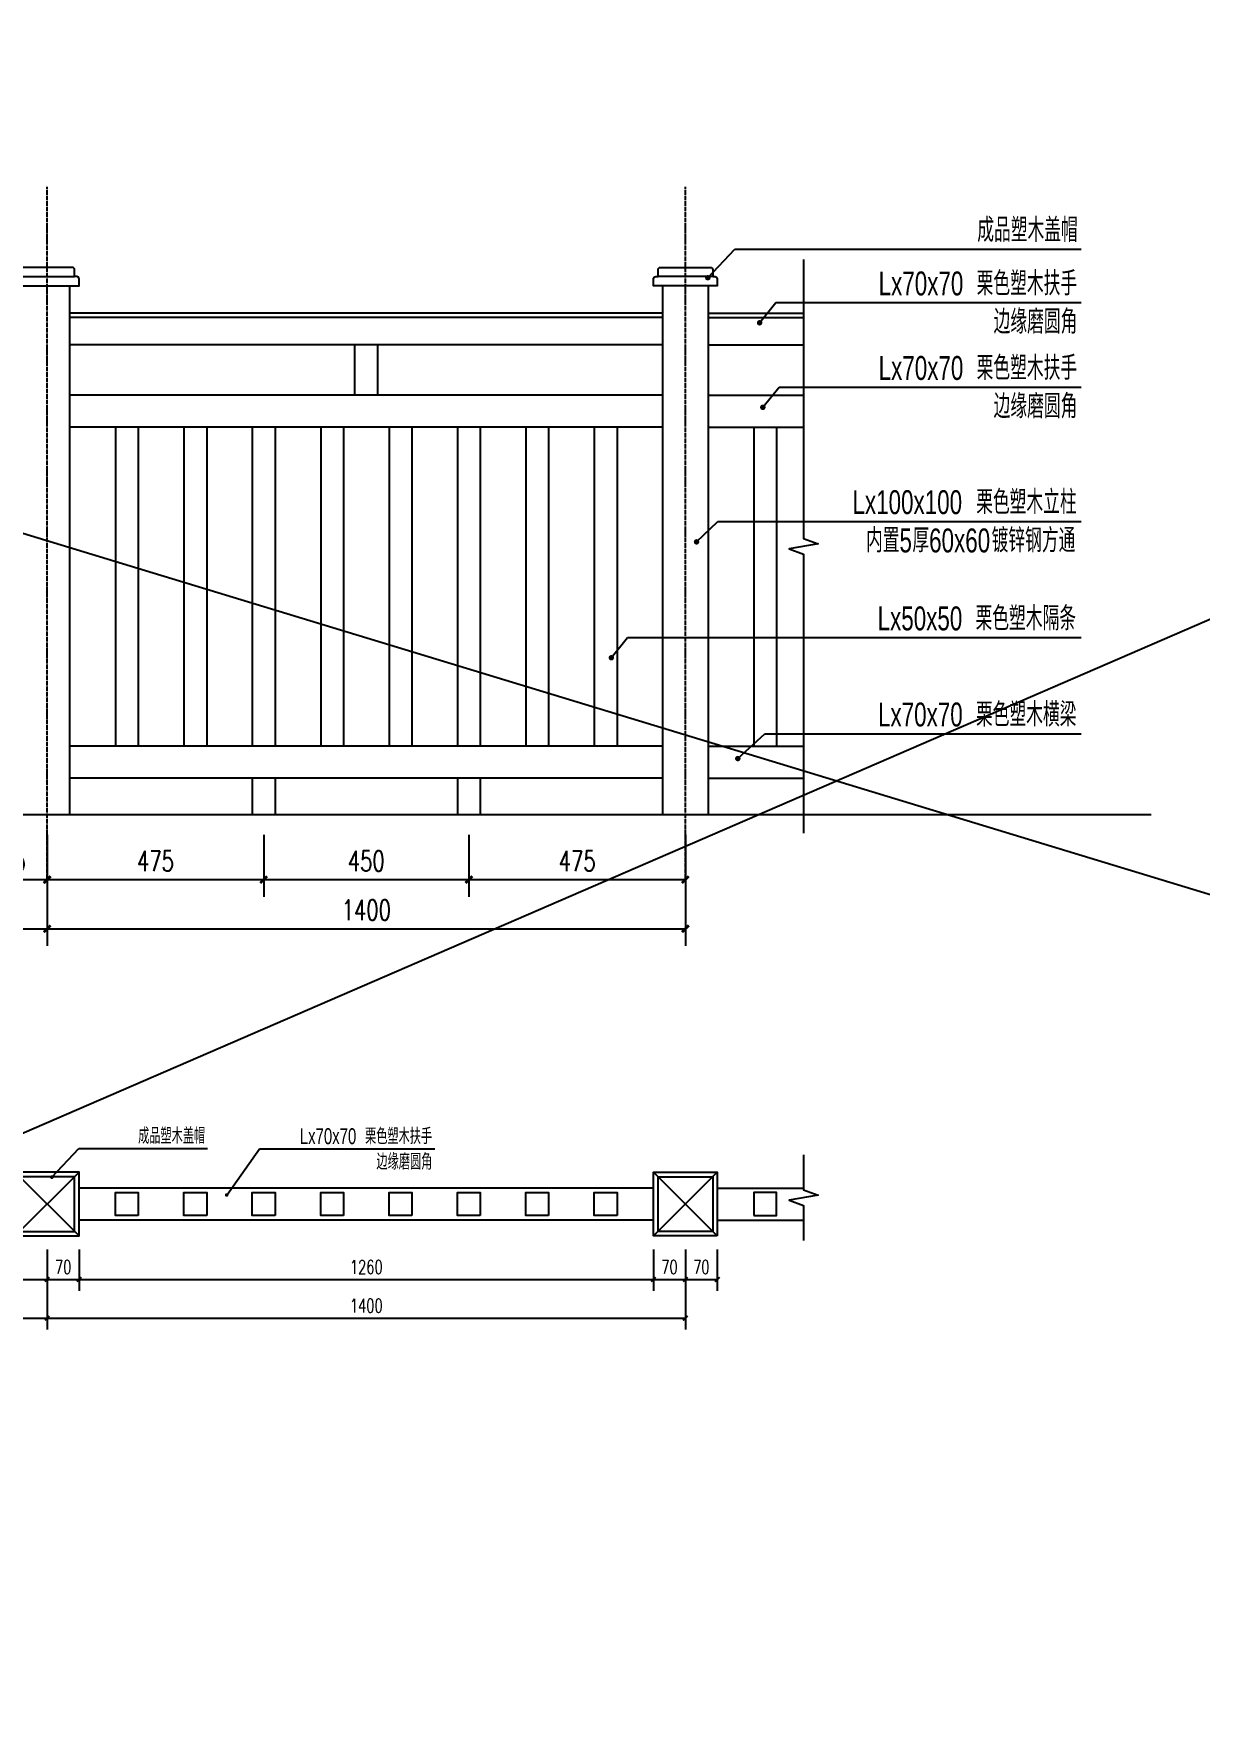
# Model space of a CAD drawing. Extents: x 89279 to 111786, y 534 to 10463.
# Drawn here: x 104505 to 107062, y 534 to 4215 of the extents above; entities that cross this region are included whole.
import ezdxf

# ---------------------------------------------------------------- set-up
doc = ezdxf.new("R2010")
doc.units = 0
doc.header["$LTSCALE"] = 10
doc.header["$MEASUREMENT"] = 0
doc.linetypes.add('DOTE', pattern=[2.42, 2, -0.2, 0.02, -0.2])
for name, color, linetype in [('00-Palm-结构边线', 5, 'Continuous'), ('00-Palm-道路中线', 1, 'DOTE'), ('00-园建', 4, 'Continuous'), ('00-填充', 8, 'Continuous'), ('00-立面细', 2, 'Continuous'), ('DIM_LEAD', 3, 'Continuous'), ('DIM_SYMB', 3, 'Continuous'), ('PUB_DIM', 3, 'Continuous'), ('PUB_TEXT', 7, 'Continuous'), ('S-4-铺装填充', 8, 'Continuous')]:
    doc.layers.add(name, color=color, linetype=linetype)
doc.styles.add('_TCH_DIM_T3', font='SIMPLEX', dxfattribs={"width": 0.705882, "bigfont": 'GBCBIG'})
doc.styles.add('PALMstyle', font='HAIWENRS', dxfattribs={"width": 0.7, "bigfont": 'HZTXT'})
doc.dimstyles.new('_TCH_ARCH&&10', dxfattribs={"dimtxt": 29.75, "dimasz": 10, "dimexe": 25, "dimexo": 30, "dimgap": 12.625, "dimtad": 1, "dimdec": 0, "dimzin": 0, "dimdsep": 46, "dimtxsty": '_TCH_DIM_T3', "dimblk": 'ARCHTICK', "dimcen": 0.09, "dimclrt": 7, "dimazin": 2, "dimtfac": 1, "dimtdec": 0, "dimtix": 1, "dimtmove": 2, "dimatfit": 3, "dimfxl": 0, "dimtolj": 1, "dimtzin": 0, "dimarcsym": 0})
doc.dimstyles.new('_TCH_ARCH&&15', dxfattribs={"dimtxt": 44.625, "dimasz": 15, "dimexe": 37.5, "dimexo": 45, "dimgap": 18.9375, "dimtad": 1, "dimdec": 0, "dimzin": 0, "dimdsep": 46, "dimtxsty": '_TCH_DIM_T3', "dimblk": 'ARCHTICK', "dimcen": 0.09, "dimclrt": 7, "dimazin": 2, "dimtfac": 1, "dimtdec": 0, "dimtix": 1, "dimtmove": 2, "dimatfit": 3, "dimfxl": 0, "dimtolj": 1, "dimtzin": 0, "dimarcsym": 0})

# ---------------------------------------------------------------- blocks, each defined once
blk = doc.blocks.new('_ArchTick')
at = {"color": 0, "linetype": 'ByBlock', "const_width": 0.4}
blk.add_lwpolyline([(-0.5, -0.5), (0.5, 0.5)], dxfattribs=at)
blk = doc.blocks.new('*D91')
at = {"layer": 'Defpoints', "color": 0, "transparency": 16777216}
for p in [(104359.4, 1577.2), (104534.4, 1577.2), (104534.4, 1481.8)]:
    blk.add_point(p, dxfattribs=at)
at = {"layer": 'PUB_DIM', "color": 0, "lineweight": -2, "transparency": 16777216}
for p, q in [((104359.4, 1547.2), (104359.4, 1456.8)), ((104534.4, 1547.2), (104534.4, 1456.8)), ((104359.4, 1481.8), (104534.4, 1481.8))]:
    blk.add_line(p, q, dxfattribs=at)
at = {"layer": 'PUB_DIM', "color": 0, "lineweight": -2, "transparency": 16777216, "xscale": 10, "yscale": 10, "zscale": 10, "rotation": 180}
blk.add_blockref('_ArchTick', (104359.4, 1481.8), dxfattribs=at)
at = {"layer": 'PUB_DIM', "color": 0, "lineweight": -2, "transparency": 16777216, "xscale": 10, "yscale": 10, "zscale": 10}
blk.add_blockref('_ArchTick', (104534.4, 1481.8), dxfattribs=at)
at = {"layer": 'PUB_DIM', "color": 7, "transparency": 16777216, "insert": (104446.9, 1509.3), "char_height": 29.75, "attachment_point": 5, "style": '_TCH_DIM_T3'}
blk.add_mtext('\\A1;175', dxfattribs=at)
blk = doc.blocks.new('*D92')
at = {"layer": 'Defpoints', "color": 0, "transparency": 16777216}
for p in [(104534.4, 1577.2), (104604.4, 1577.2), (104604.4, 1481.8)]:
    blk.add_point(p, dxfattribs=at)
at = {"layer": 'PUB_DIM', "color": 0, "lineweight": -2, "transparency": 16777216}
for p, q in [((104534.4, 1547.2), (104534.4, 1456.8)), ((104604.4, 1547.2), (104604.4, 1456.8)), ((104534.4, 1481.8), (104604.4, 1481.8))]:
    blk.add_line(p, q, dxfattribs=at)
at = {"layer": 'PUB_DIM', "color": 0, "lineweight": -2, "transparency": 16777216, "xscale": 10, "yscale": 10, "zscale": 10, "rotation": 180}
blk.add_blockref('_ArchTick', (104534.4, 1481.8), dxfattribs=at)
at = {"layer": 'PUB_DIM', "color": 0, "lineweight": -2, "transparency": 16777216, "xscale": 10, "yscale": 10, "zscale": 10}
blk.add_blockref('_ArchTick', (104604.4, 1481.8), dxfattribs=at)
at = {"layer": 'PUB_DIM', "color": 7, "transparency": 16777216, "insert": (104569.4, 1509.3), "char_height": 29.75, "attachment_point": 5, "style": '_TCH_DIM_T3'}
blk.add_mtext('\\A1;70', dxfattribs=at)
blk = doc.blocks.new('*D93')
at = {"layer": 'Defpoints', "color": 0, "transparency": 16777216}
for p in [(104604.4, 1577.2), (105864.4, 1577.2), (105864.4, 1481.8)]:
    blk.add_point(p, dxfattribs=at)
at = {"layer": 'PUB_DIM', "color": 0, "lineweight": -2, "transparency": 16777216}
for p, q in [((104604.4, 1547.2), (104604.4, 1456.8)), ((105864.4, 1547.2), (105864.4, 1456.8)), ((104604.4, 1481.8), (105864.4, 1481.8))]:
    blk.add_line(p, q, dxfattribs=at)
at = {"layer": 'PUB_DIM', "color": 0, "lineweight": -2, "transparency": 16777216, "xscale": 10, "yscale": 10, "zscale": 10, "rotation": 180}
blk.add_blockref('_ArchTick', (104604.4, 1481.8), dxfattribs=at)
at = {"layer": 'PUB_DIM', "color": 0, "lineweight": -2, "transparency": 16777216, "xscale": 10, "yscale": 10, "zscale": 10}
blk.add_blockref('_ArchTick', (105864.4, 1481.8), dxfattribs=at)
at = {"layer": 'PUB_DIM', "color": 7, "transparency": 16777216, "insert": (105234.4, 1509.3), "char_height": 29.75, "attachment_point": 5, "style": '_TCH_DIM_T3'}
blk.add_mtext('\\A1;1260', dxfattribs=at)
blk = doc.blocks.new('*D94')
at = {"layer": 'Defpoints', "color": 0, "transparency": 16777216}
for p in [(105864.4, 1577.2), (105934.4, 1577.2), (105934.4, 1481.8)]:
    blk.add_point(p, dxfattribs=at)
at = {"layer": 'PUB_DIM', "color": 0, "lineweight": -2, "transparency": 16777216}
for p, q in [((105864.4, 1547.2), (105864.4, 1456.8)), ((105934.4, 1547.2), (105934.4, 1456.8)), ((105864.4, 1481.8), (105934.4, 1481.8))]:
    blk.add_line(p, q, dxfattribs=at)
at = {"layer": 'PUB_DIM', "color": 0, "lineweight": -2, "transparency": 16777216, "xscale": 10, "yscale": 10, "zscale": 10, "rotation": 180}
blk.add_blockref('_ArchTick', (105864.4, 1481.8), dxfattribs=at)
at = {"layer": 'PUB_DIM', "color": 0, "lineweight": -2, "transparency": 16777216, "xscale": 10, "yscale": 10, "zscale": 10}
blk.add_blockref('_ArchTick', (105934.4, 1481.8), dxfattribs=at)
at = {"layer": 'PUB_DIM', "color": 7, "transparency": 16777216, "insert": (105899.4, 1509.3), "char_height": 29.75, "attachment_point": 5, "style": '_TCH_DIM_T3'}
blk.add_mtext('\\A1;70', dxfattribs=at)
blk = doc.blocks.new('*D95')
at = {"layer": 'Defpoints', "color": 0, "transparency": 16777216}
for p in [(105934.4, 1577.2), (106004.4, 1577.2), (106004.4, 1481.8)]:
    blk.add_point(p, dxfattribs=at)
at = {"layer": 'PUB_DIM', "color": 0, "lineweight": -2, "transparency": 16777216}
for p, q in [((105934.4, 1547.2), (105934.4, 1456.8)), ((106004.4, 1547.2), (106004.4, 1456.8)), ((105934.4, 1481.8), (106004.4, 1481.8))]:
    blk.add_line(p, q, dxfattribs=at)
at = {"layer": 'PUB_DIM', "color": 0, "lineweight": -2, "transparency": 16777216, "xscale": 10, "yscale": 10, "zscale": 10, "rotation": 180}
blk.add_blockref('_ArchTick', (105934.4, 1481.8), dxfattribs=at)
at = {"layer": 'PUB_DIM', "color": 0, "lineweight": -2, "transparency": 16777216, "xscale": 10, "yscale": 10, "zscale": 10}
blk.add_blockref('_ArchTick', (106004.4, 1481.8), dxfattribs=at)
at = {"layer": 'PUB_DIM', "color": 7, "transparency": 16777216, "insert": (105969.4, 1509.3), "char_height": 29.75, "attachment_point": 5, "style": '_TCH_DIM_T3'}
blk.add_mtext('\\A1;70', dxfattribs=at)
blk = doc.blocks.new('*D96')
at = {"layer": 'Defpoints', "color": 0, "transparency": 16777216}
for p in [(103134.4, 1492.2), (104534.4, 1492.2), (104534.4, 1396.8)]:
    blk.add_point(p, dxfattribs=at)
at = {"layer": 'PUB_DIM', "color": 0, "lineweight": -2, "transparency": 16777216}
for p, q in [((103134.4, 1462.2), (103134.4, 1371.8)), ((104534.4, 1462.2), (104534.4, 1371.8)), ((103134.4, 1396.8), (104534.4, 1396.8))]:
    blk.add_line(p, q, dxfattribs=at)
at = {"layer": 'PUB_DIM', "color": 0, "lineweight": -2, "transparency": 16777216, "xscale": 10, "yscale": 10, "zscale": 10, "rotation": 180}
blk.add_blockref('_ArchTick', (103134.4, 1396.8), dxfattribs=at)
at = {"layer": 'PUB_DIM', "color": 0, "lineweight": -2, "transparency": 16777216, "xscale": 10, "yscale": 10, "zscale": 10}
blk.add_blockref('_ArchTick', (104534.4, 1396.8), dxfattribs=at)
at = {"layer": 'PUB_DIM', "color": 7, "transparency": 16777216, "insert": (103834.4, 1424.3), "char_height": 29.75, "attachment_point": 5, "style": '_TCH_DIM_T3'}
blk.add_mtext('\\A1;1400', dxfattribs=at)
blk = doc.blocks.new('*D97')
at = {"layer": 'Defpoints', "color": 0, "transparency": 16777216}
for p in [(104534.4, 1492.2), (105934.4, 1492.2), (105934.4, 1396.8)]:
    blk.add_point(p, dxfattribs=at)
at = {"layer": 'PUB_DIM', "color": 0, "lineweight": -2, "transparency": 16777216}
for p, q in [((104534.4, 1462.2), (104534.4, 1371.8)), ((105934.4, 1462.2), (105934.4, 1371.8)), ((104534.4, 1396.8), (105934.4, 1396.8))]:
    blk.add_line(p, q, dxfattribs=at)
at = {"layer": 'PUB_DIM', "color": 0, "lineweight": -2, "transparency": 16777216, "xscale": 10, "yscale": 10, "zscale": 10, "rotation": 180}
blk.add_blockref('_ArchTick', (104534.4, 1396.8), dxfattribs=at)
at = {"layer": 'PUB_DIM', "color": 0, "lineweight": -2, "transparency": 16777216, "xscale": 10, "yscale": 10, "zscale": 10}
blk.add_blockref('_ArchTick', (105934.4, 1396.8), dxfattribs=at)
at = {"layer": 'PUB_DIM', "color": 7, "transparency": 16777216, "insert": (105234.4, 1424.3), "char_height": 29.75, "attachment_point": 5, "style": '_TCH_DIM_T3'}
blk.add_mtext('\\A1;1400', dxfattribs=at)
blk = doc.blocks.new('*D106')
at = {"layer": 'Defpoints', "color": 0, "transparency": 16777216}
for p in [(104359.4, 2501.9), (104534.4, 2501.9), (104534.4, 2358.9)]:
    blk.add_point(p, dxfattribs=at)
at = {"layer": 'PUB_DIM', "color": 0, "lineweight": -2, "transparency": 16777216}
for p, q in [((104359.4, 2456.9), (104359.4, 2321.4)), ((104534.4, 2456.9), (104534.4, 2321.4)), ((104359.4, 2358.9), (104534.4, 2358.9))]:
    blk.add_line(p, q, dxfattribs=at)
at = {"layer": 'PUB_DIM', "color": 0, "lineweight": -2, "transparency": 16777216, "xscale": 15, "yscale": 15, "zscale": 15, "rotation": 180}
blk.add_blockref('_ArchTick', (104359.4, 2358.9), dxfattribs=at)
at = {"layer": 'PUB_DIM', "color": 0, "lineweight": -2, "transparency": 16777216, "xscale": 15, "yscale": 15, "zscale": 15}
blk.add_blockref('_ArchTick', (104534.4, 2358.9), dxfattribs=at)
at = {"layer": 'PUB_DIM', "color": 7, "transparency": 16777216, "insert": (104446.9, 2400.1), "char_height": 44.62, "attachment_point": 5, "style": '_TCH_DIM_T3'}
blk.add_mtext('\\A1;175', dxfattribs=at)
blk = doc.blocks.new('*D107')
at = {"layer": 'Defpoints', "color": 0, "transparency": 16777216}
for p in [(104534.4, 2501.9), (105009.4, 2501.9), (105009.4, 2358.9)]:
    blk.add_point(p, dxfattribs=at)
at = {"layer": 'PUB_DIM', "color": 0, "lineweight": -2, "transparency": 16777216}
for p, q in [((104534.4, 2456.9), (104534.4, 2321.4)), ((105009.4, 2456.9), (105009.4, 2321.4)), ((104534.4, 2358.9), (105009.4, 2358.9))]:
    blk.add_line(p, q, dxfattribs=at)
at = {"layer": 'PUB_DIM', "color": 0, "lineweight": -2, "transparency": 16777216, "xscale": 15, "yscale": 15, "zscale": 15, "rotation": 180}
blk.add_blockref('_ArchTick', (104534.4, 2358.9), dxfattribs=at)
at = {"layer": 'PUB_DIM', "color": 0, "lineweight": -2, "transparency": 16777216, "xscale": 15, "yscale": 15, "zscale": 15}
blk.add_blockref('_ArchTick', (105009.4, 2358.9), dxfattribs=at)
at = {"layer": 'PUB_DIM', "color": 7, "transparency": 16777216, "insert": (104771.9, 2400.1), "char_height": 44.62, "attachment_point": 5, "style": '_TCH_DIM_T3'}
blk.add_mtext('\\A1;475', dxfattribs=at)
blk = doc.blocks.new('*D108')
at = {"layer": 'Defpoints', "color": 0, "transparency": 16777216}
for p in [(105009.4, 2501.9), (105459.4, 2501.9), (105459.4, 2358.9)]:
    blk.add_point(p, dxfattribs=at)
at = {"layer": 'PUB_DIM', "color": 0, "lineweight": -2, "transparency": 16777216}
for p, q in [((105009.4, 2456.9), (105009.4, 2321.4)), ((105459.4, 2456.9), (105459.4, 2321.4)), ((105009.4, 2358.9), (105459.4, 2358.9))]:
    blk.add_line(p, q, dxfattribs=at)
at = {"layer": 'PUB_DIM', "color": 0, "lineweight": -2, "transparency": 16777216, "xscale": 15, "yscale": 15, "zscale": 15, "rotation": 180}
blk.add_blockref('_ArchTick', (105009.4, 2358.9), dxfattribs=at)
at = {"layer": 'PUB_DIM', "color": 0, "lineweight": -2, "transparency": 16777216, "xscale": 15, "yscale": 15, "zscale": 15}
blk.add_blockref('_ArchTick', (105459.4, 2358.9), dxfattribs=at)
at = {"layer": 'PUB_DIM', "color": 7, "transparency": 16777216, "insert": (105234.4, 2400.1), "char_height": 44.62, "attachment_point": 5, "style": '_TCH_DIM_T3'}
blk.add_mtext('\\A1;450', dxfattribs=at)
blk = doc.blocks.new('*D109')
at = {"layer": 'Defpoints', "color": 0, "transparency": 16777216}
for p in [(105459.4, 2501.9), (105934.4, 2501.9), (105934.4, 2358.9)]:
    blk.add_point(p, dxfattribs=at)
at = {"layer": 'PUB_DIM', "color": 0, "lineweight": -2, "transparency": 16777216}
for p, q in [((105459.4, 2456.9), (105459.4, 2321.4)), ((105934.4, 2456.9), (105934.4, 2321.4)), ((105459.4, 2358.9), (105934.4, 2358.9))]:
    blk.add_line(p, q, dxfattribs=at)
at = {"layer": 'PUB_DIM', "color": 0, "lineweight": -2, "transparency": 16777216, "xscale": 15, "yscale": 15, "zscale": 15, "rotation": 180}
blk.add_blockref('_ArchTick', (105459.4, 2358.9), dxfattribs=at)
at = {"layer": 'PUB_DIM', "color": 0, "lineweight": -2, "transparency": 16777216, "xscale": 15, "yscale": 15, "zscale": 15}
blk.add_blockref('_ArchTick', (105934.4, 2358.9), dxfattribs=at)
at = {"layer": 'PUB_DIM', "color": 7, "transparency": 16777216, "insert": (105696.9, 2400.1), "char_height": 44.62, "attachment_point": 5, "style": '_TCH_DIM_T3'}
blk.add_mtext('\\A1;475', dxfattribs=at)
blk = doc.blocks.new('*D110')
at = {"layer": 'Defpoints', "color": 0, "transparency": 16777216}
for p in [(103134.4, 2416.9), (104534.4, 2416.9), (104534.4, 2251.1)]:
    blk.add_point(p, dxfattribs=at)
at = {"layer": 'PUB_DIM', "color": 0, "lineweight": -2, "transparency": 16777216}
for p, q in [((103134.4, 2371.9), (103134.4, 2213.6)), ((104534.4, 2371.9), (104534.4, 2213.6)), ((103134.4, 2251.1), (104534.4, 2251.1))]:
    blk.add_line(p, q, dxfattribs=at)
at = {"layer": 'PUB_DIM', "color": 0, "lineweight": -2, "transparency": 16777216, "xscale": 15, "yscale": 15, "zscale": 15, "rotation": 180}
blk.add_blockref('_ArchTick', (103134.4, 2251.1), dxfattribs=at)
at = {"layer": 'PUB_DIM', "color": 0, "lineweight": -2, "transparency": 16777216, "xscale": 15, "yscale": 15, "zscale": 15}
blk.add_blockref('_ArchTick', (104534.4, 2251.1), dxfattribs=at)
at = {"layer": 'PUB_DIM', "color": 7, "transparency": 16777216, "insert": (103834.4, 2292.3), "char_height": 44.62, "attachment_point": 5, "style": '_TCH_DIM_T3'}
blk.add_mtext('\\A1;1400', dxfattribs=at)
blk = doc.blocks.new('*D111')
at = {"layer": 'Defpoints', "color": 0, "transparency": 16777216}
for p in [(104534.4, 2416.9), (105934.4, 2416.9), (105934.4, 2251.1)]:
    blk.add_point(p, dxfattribs=at)
at = {"layer": 'PUB_DIM', "color": 0, "lineweight": -2, "transparency": 16777216}
for p, q in [((104534.4, 2371.9), (104534.4, 2213.6)), ((105934.4, 2371.9), (105934.4, 2213.6)), ((104534.4, 2251.1), (105934.4, 2251.1))]:
    blk.add_line(p, q, dxfattribs=at)
at = {"layer": 'PUB_DIM', "color": 0, "lineweight": -2, "transparency": 16777216, "xscale": 15, "yscale": 15, "zscale": 15, "rotation": 180}
blk.add_blockref('_ArchTick', (104534.4, 2251.1), dxfattribs=at)
at = {"layer": 'PUB_DIM', "color": 0, "lineweight": -2, "transparency": 16777216, "xscale": 15, "yscale": 15, "zscale": 15}
blk.add_blockref('_ArchTick', (105934.4, 2251.1), dxfattribs=at)
at = {"layer": 'PUB_DIM', "color": 7, "transparency": 16777216, "insert": (105234.4, 2292.3), "char_height": 44.62, "attachment_point": 5, "style": '_TCH_DIM_T3'}
blk.add_mtext('\\A1;1400', dxfattribs=at)

msp = doc.modelspace()

# ---------------------------------------------------------------- linework, layer by layer
at = {"layer": '00-Palm-结构边线', "color": 6}
msp.add_lwpolyline([(101988.7, 2501.9), (106955.9, 2501.9)], dxfattribs=at)
at = {"layer": '00-Palm-道路中线', "ltscale": 0.5}
for points in [[(104534.4, 2361.1), (104534.4, 3879.2)], [(105934.4, 2361.1), (105934.4, 3879.2)]]:
    msp.add_lwpolyline(points, dxfattribs=at)
at = {"layer": '00-园建'}
for p, q in [((104474.4, 3681.9), (104594.4, 3681.9)), ((105994.4, 3681.9), (105874.4, 3681.9)), ((104584.4, 2501.9), (104584.4, 3661.9)), ((105984.4, 3661.9), (105984.4, 2501.9)), ((105884.4, 3601.9), (104584.4, 3601.9)), ((105984.4, 3601.9), (106193.8, 3601.9)), ((105884.4, 3531.9), (104584.4, 3531.9)), ((105984.4, 3531.9), (106193.8, 3531.9)), ((105884.4, 3421.9), (104584.4, 3421.9)), ((105984.4, 3421.9), (106193.8, 3421.9)), ((105884.4, 3351.9), (104584.4, 3351.9)), ((105984.4, 3351.9), (106193.8, 3351.9)), ((105884.4, 2651.9), (104584.4, 2651.9)), ((105984.4, 2651.9), (106193.8, 2651.9)), ((105884.4, 2581.9), (104584.4, 2581.9)), ((105984.4, 2581.9), (106193.8, 2581.9))]:
    msp.add_line(p, q, dxfattribs=at)
for points in [[(110054.4, 4215.1), (101551.1, 534.1)], [(101176.3, 4124.7), (111786.1, 895.7)], [(105884.4, 3661.9), (105884.4, 2501.9)], [(105209.4, 3421.9), (105209.4, 3531.9)], [(105259.4, 3421.9), (105259.4, 3531.9)], [(104684.4, 3351.9), (104684.4, 2651.9)], [(104734.4, 3351.9), (104734.4, 2651.9)], [(104834.4, 3351.9), (104834.4, 2651.9)], [(104884.4, 3351.9), (104884.4, 2651.9)], [(104984.4, 3351.9), (104984.4, 2651.9)], [(105034.4, 3351.9), (105034.4, 2651.9)], [(105134.4, 3351.9), (105134.4, 2651.9)], [(105184.4, 3351.9), (105184.4, 2651.9)], [(105284.4, 3351.9), (105284.4, 2651.9)], [(105334.4, 3351.9), (105334.4, 2651.9)], [(105434.4, 3351.9), (105434.4, 2651.9)], [(105484.4, 3351.9), (105484.4, 2651.9)], [(105584.4, 3351.9), (105584.4, 2651.9)], [(105634.4, 3351.9), (105634.4, 2651.9)], [(105734.4, 3351.9), (105734.4, 2651.9)], [(105784.4, 3351.9), (105784.4, 2651.9)], [(106084.4, 3351.9), (106084.4, 2651.9)], [(106134.4, 3351.9), (106134.4, 2651.9)], [(104984.4, 2581.9), (104984.4, 2501.9)], [(105034.4, 2581.9), (105034.4, 2501.9)], [(105434.4, 2581.9), (105434.4, 2501.9)], [(105484.4, 2581.9), (105484.4, 2501.9)]]:
    msp.add_lwpolyline(points, dxfattribs=at)
for points in [[(104604.4, 3676.9, 0.414214), (104599.4, 3681.9), (104594.4, 3681.9), (104594.4, 3696.9, 0.414214), (104589.4, 3701.9), (104479.4, 3701.9, 0.414214), (104474.4, 3696.9), (104474.4, 3681.9), (104469.4, 3681.9, 0.414214), (104464.4, 3676.9), (104464.4, 3661.9), (104604.4, 3661.9)], [(105864.4, 3676.9, -0.414214), (105869.4, 3681.9), (105874.4, 3681.9), (105874.4, 3696.9, -0.414214), (105879.4, 3701.9), (105989.4, 3701.9, -0.414214), (105994.4, 3696.9), (105994.4, 3681.9), (105999.4, 3681.9, -0.414214), (106004.4, 3676.9), (106004.4, 3661.9), (105864.4, 3661.9)]]:
    msp.add_lwpolyline(points, format="xyb", close=True, dxfattribs=at)
for points in [[(104474.4, 1587.2), (104594.4, 1587.2), (104594.4, 1707.2), (104474.4, 1707.2)], [(105994.4, 1587.2), (105874.4, 1587.2), (105874.4, 1707.2), (105994.4, 1707.2)], [(104734.4, 1622.2), (104684.4, 1622.2), (104684.4, 1672.2), (104734.4, 1672.2)], [(104884.4, 1622.2), (104834.4, 1622.2), (104834.4, 1672.2), (104884.4, 1672.2)], [(105034.4, 1622.2), (104984.4, 1622.2), (104984.4, 1672.2), (105034.4, 1672.2)], [(105184.4, 1622.2), (105134.4, 1622.2), (105134.4, 1672.2), (105184.4, 1672.2)], [(105334.4, 1622.2), (105284.4, 1622.2), (105284.4, 1672.2), (105334.4, 1672.2)], [(105484.4, 1622.2), (105434.4, 1622.2), (105434.4, 1672.2), (105484.4, 1672.2)], [(105634.4, 1622.2), (105584.4, 1622.2), (105584.4, 1672.2), (105634.4, 1672.2)], [(105784.4, 1622.2), (105734.4, 1622.2), (105734.4, 1672.2), (105784.4, 1672.2)], [(106084.4, 1622.2), (106134.4, 1622.2), (106134.4, 1672.2), (106084.4, 1672.2)]]:
    msp.add_lwpolyline(points, close=True, dxfattribs=at)
at = {"layer": '00-填充'}
for points in [[(104604.4, 1717.2), (104464.4, 1577.2)], [(104464.4, 1717.2), (104604.4, 1577.2)], [(105864.4, 1717.2), (106004.4, 1577.2)], [(106004.4, 1717.2), (105864.4, 1577.2)]]:
    msp.add_lwpolyline(points, dxfattribs=at)
at = {"layer": '00-立面细'}
for points in [[(104464.4, 1577.2), (104604.4, 1577.2), (104604.4, 1717.2), (104464.4, 1717.2)], [(106004.4, 1577.2), (105864.4, 1577.2), (105864.4, 1717.2), (106004.4, 1717.2)]]:
    msp.add_lwpolyline(points, close=True, dxfattribs=at)
for points in [[(105864.4, 1682.2), (104604.4, 1682.2)], [(106004.4, 1682.2), (106193.8, 1682.2)], [(105864.4, 1612.2), (104604.4, 1612.2)], [(106004.4, 1612.2), (106193.8, 1612.2)]]:
    msp.add_lwpolyline(points, dxfattribs=at)
at = {"layer": 'DIM_LEAD'}
for p, q in [((105983.6, 3679.4), (106042.8, 3742.2)), ((106042.8, 3742.2), (106802.5, 3742.2)), ((106097.3, 3580.6), (106132.8, 3624.9)), ((106132.8, 3624.9), (106802.5, 3624.9)), ((106104.3, 3395.2), (106139.8, 3439.5)), ((106139.8, 3439.5), (106802.5, 3439.5)), ((105958.8, 3099.9), (106005.6, 3145)), ((106005.6, 3145), (106802.5, 3145)), ((105771.9, 2845.7), (105807.5, 2890)), ((105807.5, 2890), (106802.5, 2890)), ((106049.4, 2624.5), (106108.5, 2679.1)), ((106108.5, 2679.1), (106802.5, 2679.1)), ((104544.7, 1706.1), (104603.9, 1768.9)), ((104603.9, 1768.9), (104885.9, 1768.9)), ((104928.2, 1667), (105000.3, 1768.1)), ((105000.3, 1768.1), (105384.7, 1768.1))]:
    msp.add_line(p, q, dxfattribs=at)
for points, const_width in [([(105981.5, 3677.2, 1), (105985.7, 3681.6, 1)], 6), ([(106095.4, 3578.2, 1), (106099.1, 3582.9, 1)], 6), ([(106102.4, 3392.8, 1), (106106.2, 3397.5, 1)], 6), ([(105956.7, 3097.9, 1), (105961, 3102, 1)], 6), ([(105770.1, 2843.4, 1), (105773.8, 2848, 1)], 6), ([(106047.2, 2622.5, 1), (106051.6, 2626.6, 1)], 6), ([(104543.3, 1704.7, 1), (104546, 1707.6, 1)], 4), ([(104927, 1665.4, 1), (104929.3, 1668.7, 1)], 4)]:
    msp.add_lwpolyline(points, format="xyb", close=True, dxfattribs=dict(at, const_width=const_width))
at = {"layer": 'DIM_SYMB'}
for points in [[(106193.8, 3719.7), (106193.8, 3107), (106225.3, 3095.6), (106162.3, 3084.5), (106193.8, 3073.3), (106193.8, 2460.7)], [(106193.8, 1755.2), (106193.8, 1678.1), (106225.3, 1666.6), (106162.3, 1655.5), (106193.8, 1644.3), (106193.8, 1567.2)]]:
    msp.add_lwpolyline(points, dxfattribs=at)
at = {"layer": 'S-4-铺装填充'}
for p, q in [((105884.4, 3591.9), (104584.4, 3591.9)), ((105984.4, 3591.9), (106193.8, 3591.9))]:
    msp.add_line(p, q, dxfattribs=at)

# ---------------------------------------------------------------- texts
at = {"layer": 'PUB_TEXT', "style": 'PALMstyle', "width": 0.7}
for s, height, p in [('成品塑木盖帽', 52.5, (106574.6, 3757.9)), ('Lx70x70', 52.5, (106358.3, 3640.6)), ('栗色塑木扶手', 52.5, (106573.2, 3640.6)), ('边缘磨圆角', 52.5, (106610.5, 3556.6)), ('Lx70x70', 52.5, (106358.3, 3455.2)), ('栗色塑木扶手', 52.5, (106573.2, 3455.2)), ('边缘磨圆角', 52.5, (106610.5, 3371.2)), ('Lx100x100', 52.5, (106300.9, 3160.8)), ('栗色塑木立柱', 52.5, (106572.3, 3160.8)), ('内置', 52.5, (106330.5, 3076.8)), ('5', 52.5, (106404, 3076.8)), ('厚', 52.5, (106432.3, 3076.8)), ('60x60', 52.5, (106469, 3076.8)), ('镀锌钢方通', 52.5, (106606.1, 3076.8)), ('Lx50x50', 52.5, (106356, 2905.8)), ('栗色塑木隔条', 52.5, (106570.8, 2905.8)), ('Lx70x70', 52.5, (106356.9, 2694.9)), ('栗色塑木横梁', 52.5, (106571.7, 2694.9)), ('成品塑木盖帽', 35, (104734, 1779.4)), ('Lx70x70', 35, (105088.6, 1778.6)), ('栗色塑木扶手', 35, (105231.8, 1778.6)), ('边缘磨圆角', 35, (105256.7, 1722.6))]:
    msp.add_text(s, height=height, dxfattribs=at).set_placement(p)

# ---------------------------------------------------------------- dimensions: what is measured, and where the dimension line sits
at = {"layer": 'PUB_DIM'}
for p1, p2, distance, dimstyle, picture, middle in [((104359.4, 2501.9), (104534.4, 2501.9), -143, '_TCH_ARCH&&15', '*D106', (104446.9, 2400.1)), ((104534.4, 2501.9), (105009.4, 2501.9), -143, '_TCH_ARCH&&15', '*D107', (104771.9, 2400.1)), ((105009.4, 2501.9), (105459.4, 2501.9), -143, '_TCH_ARCH&&15', '*D108', (105234.4, 2400.1)), ((105459.4, 2501.9), (105934.4, 2501.9), -143, '_TCH_ARCH&&15', '*D109', (105696.9, 2400.1)), ((103134.4, 2416.9), (104534.4, 2416.9), -165.8, '_TCH_ARCH&&15', '*D110', (103834.4, 2292.3)), ((104534.4, 2416.9), (105934.4, 2416.9), -165.8, '_TCH_ARCH&&15', '*D111', (105234.4, 2292.3)), ((104359.4, 1577.2), (104534.4, 1577.2), -95.3, '_TCH_ARCH&&10', '*D91', (104446.9, 1509.3)), ((104534.4, 1577.2), (104604.4, 1577.2), -95.3, '_TCH_ARCH&&10', '*D92', (104569.4, 1509.3)), ((104604.4, 1577.2), (105864.4, 1577.2), -95.3, '_TCH_ARCH&&10', '*D93', (105234.4, 1509.3)), ((105864.4, 1577.2), (105934.4, 1577.2), -95.3, '_TCH_ARCH&&10', '*D94', (105899.4, 1509.3)), ((105934.4, 1577.2), (106004.4, 1577.2), -95.3, '_TCH_ARCH&&10', '*D95', (105969.4, 1509.3)), ((103134.4, 1492.2), (104534.4, 1492.2), -95.3, '_TCH_ARCH&&10', '*D96', (103834.4, 1424.3)), ((104534.4, 1492.2), (105934.4, 1492.2), -95.3, '_TCH_ARCH&&10', '*D97', (105234.4, 1424.3))]:
    dim = msp.add_aligned_dim(p1=p1, p2=p2, distance=distance, dimstyle=dimstyle, dxfattribs=at)
    dim.commit()
    dim.dimension.update_dxf_attribs({"geometry": picture, "text_midpoint": middle})

doc.saveas('drawing.dxf')
